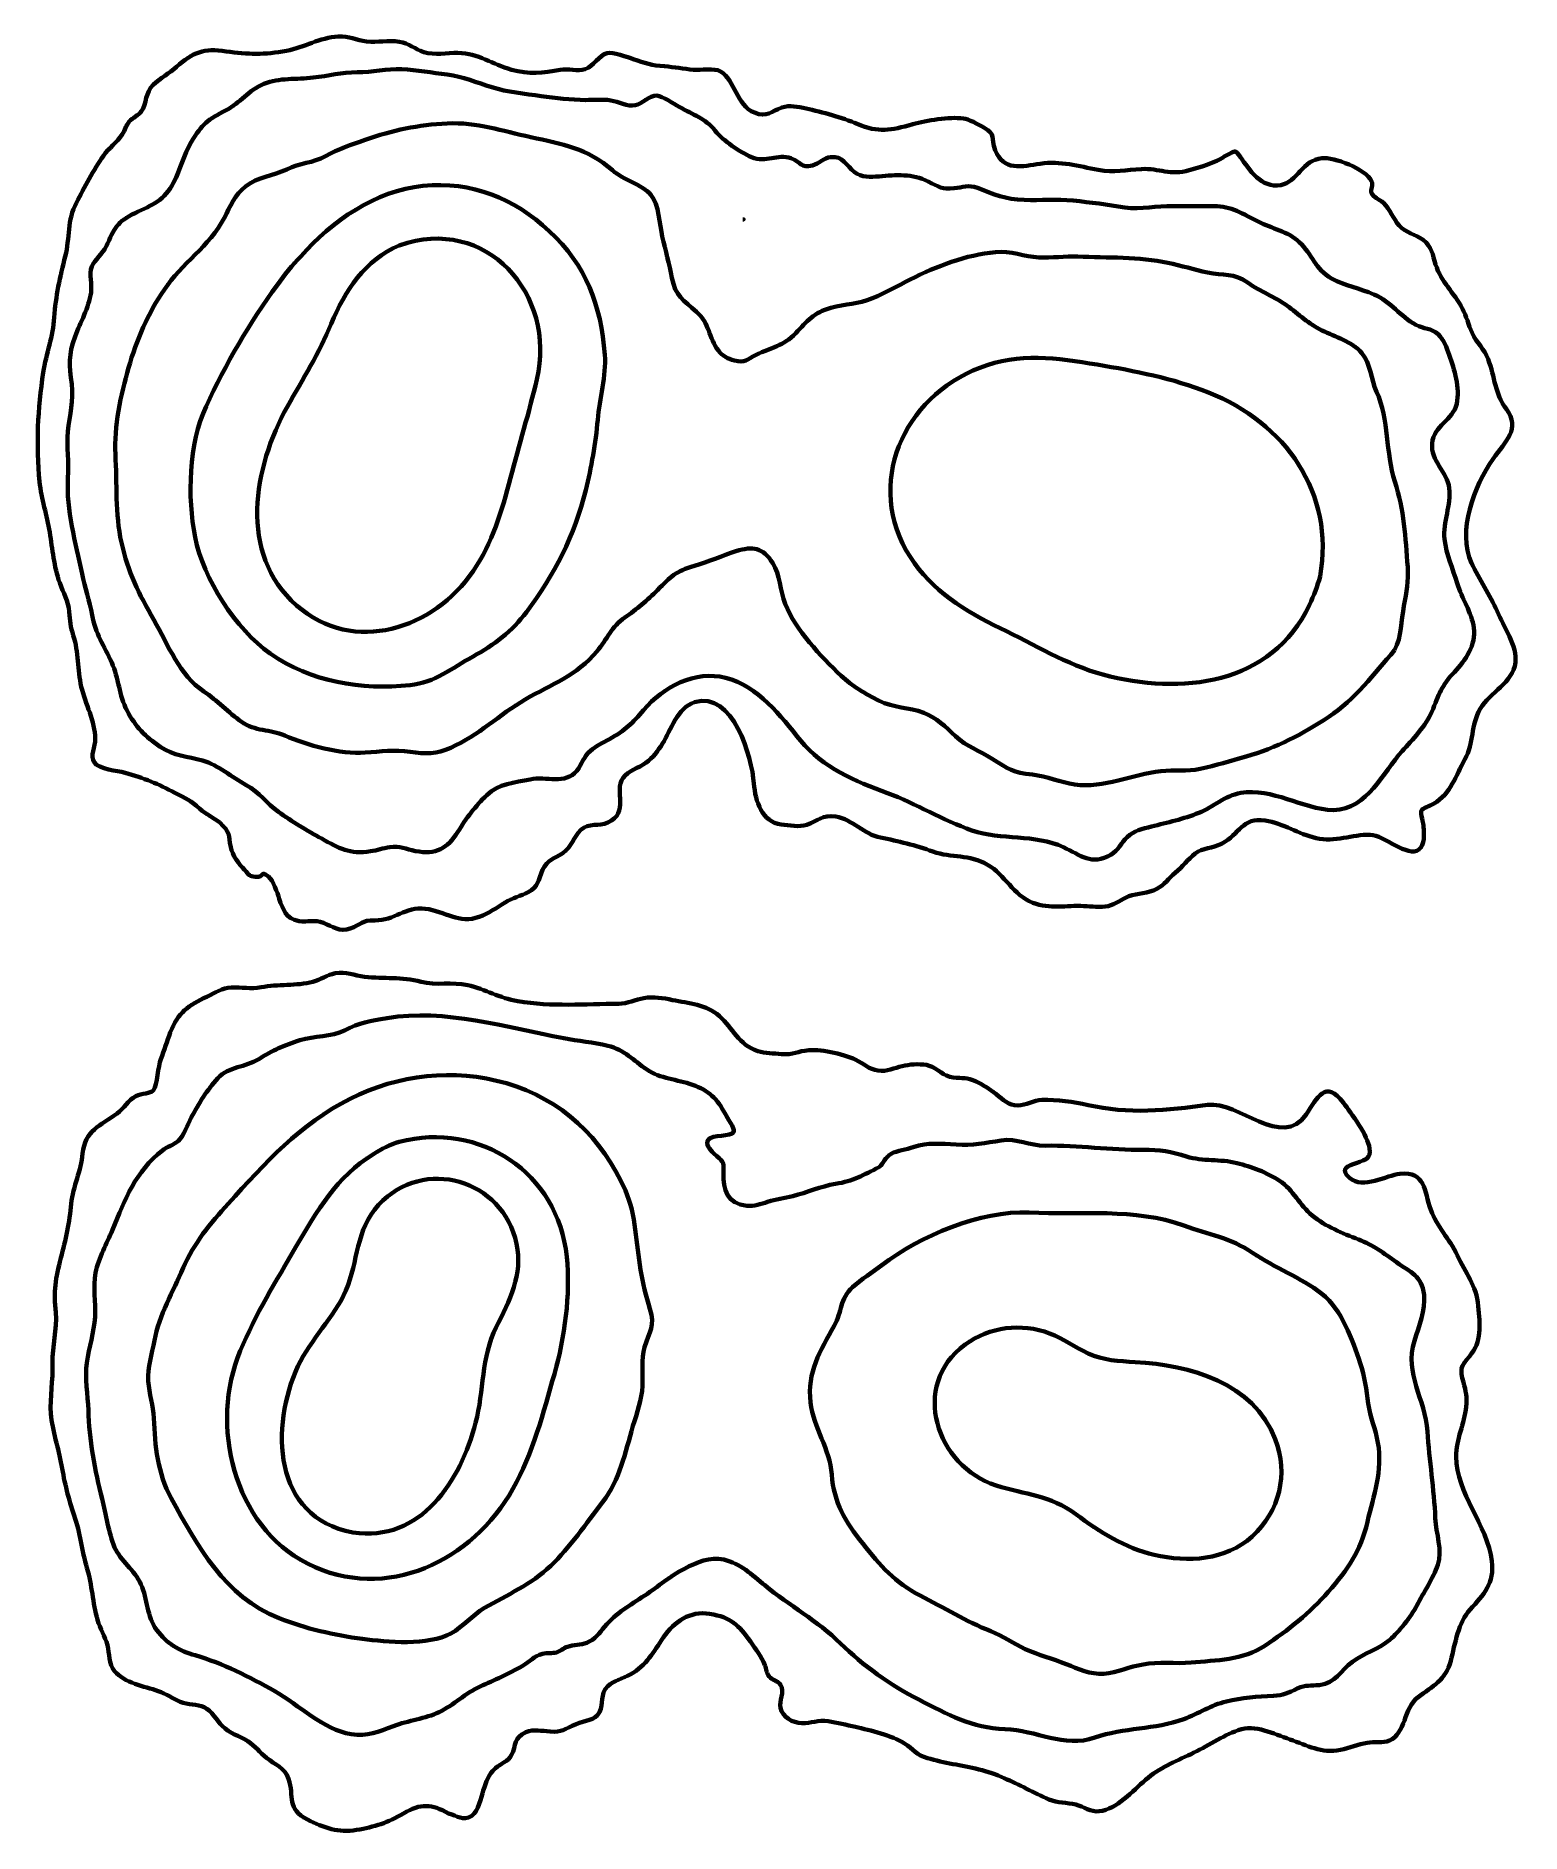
# Model space of a CAD drawing. Header units: inches. Extents: x -19.5 to 40.7, y -33.2 to 39.7.
import ezdxf

# ---------------------------------------------------------------- set-up
doc = ezdxf.new("R2010")
doc.units = ezdxf.units.IN
doc.header["$MEASUREMENT"] = 0
doc.layers.add('Layer 1', color=7, linetype='Continuous')

msp = doc.modelspace()

# ---------------------------------------------------------------- linework, layer by layer
at = {"layer": 'Layer 1', "color": 7, "lineweight": 70, "true_color": 0xffffff}
for points, knots in [([(-12.05, 7.775), (-12.326, 7.966), (-12.618, 8.11), (-12.863, 8.337), (-13.238, 8.684), (-13.438, 8.742), (-13.879, 8.977), (-14.553, 9.335), (-15.142, 9.587), (-15.9, 9.795), (-16.221, 9.883), (-16.952, 9.928), (-17.15, 10.219), (-17.324, 10.475), (-17.107, 10.855), (-17.109, 11.162), (-17.113, 11.883), (-17.512, 12.587), (-17.674, 13.279), (-17.837, 13.98), (-17.772, 14.673), (-17.999, 15.361), (-18.111, 15.704), (-18.133, 15.956), (-18.164, 16.315), (-18.204, 16.772), (-18.397, 17.067), (-18.55, 17.491), (-18.79, 18.158), (-18.841, 18.845), (-18.954, 19.538), (-19.067, 20.232), (-19.295, 20.886), (-19.365, 21.587), (-19.514, 23.071), (-19.44, 24.548), (-19.214, 26.017), (-19.095, 26.788), (-18.819, 27.481), (-18.771, 28.251), (-18.72, 29.081), (-18.529, 29.918), (-18.325, 30.72), (-18.135, 31.471), (-18.252, 32.187), (-17.875, 32.896), (-17.54, 33.526), (-17.18, 34.22), (-16.778, 34.797), (-16.558, 35.113), (-16.223, 35.341), (-16.013, 35.666), (-15.905, 35.833), (-15.862, 36.024), (-15.732, 36.185), (-15.609, 36.336), (-15.33, 36.452), (-15.241, 36.587), (-15.015, 36.932), (-15.088, 37.355), (-14.755, 37.677), (-14.48, 37.944), (-14.101, 38.15), (-13.817, 38.401), (-13.145, 38.998), (-12.703, 39.164), (-11.805, 39.031), (-10.917, 38.9), (-10.24, 38.889), (-9.347, 39.057), (-8.622, 39.193), (-8.008, 39.589), (-7.256, 39.631), (-6.82, 39.656), (-6.52, 39.488), (-6.103, 39.433), (-5.662, 39.375), (-5.222, 39.501), (-4.779, 39.422), (-4.389, 39.352), (-4.144, 39.121), (-3.782, 39.003), (-3.344, 38.862), (-2.85, 38.977), (-2.401, 38.97), (-1.568, 38.957), (-1.003, 38.505), (-0.23, 38.287), (0.482, 38.087), (1.06, 38.159), (1.748, 38.285), (2.07, 38.344), (2.459, 38.209), (2.752, 38.303), (3.093, 38.413), (3.319, 38.882), (3.654, 38.964), (3.855, 39.014), (4.501, 38.789), (4.711, 38.714), (5.169, 38.551), (5.472, 38.458), (5.973, 38.424), (6.371, 38.397), (6.753, 38.327), (7.147, 38.285), (7.446, 38.254), (8.001, 38.369), (8.244, 38.22), (8.857, 37.844), (8.865, 36.859), (9.625, 36.547), (10.14, 36.335), (10.293, 36.604), (10.733, 36.755), (11.06, 36.867), (11.389, 36.779), (11.714, 36.711), (12.377, 36.571), (13.169, 36.353), (13.795, 36.088), (14.667, 35.72), (15.139, 35.83), (16.039, 36.075), (16.628, 36.235), (17.501, 36.383), (18.1, 36.312), (18.302, 36.287), (18.694, 36.08), (18.928, 35.944), (19.426, 35.655), (19.199, 35.54), (19.389, 35.026), (19.708, 34.162), (20.479, 34.372), (21.213, 34.479), (22.03, 34.598), (22.761, 34.374), (23.566, 34.225), (24.212, 34.106), (24.689, 34.232), (25.318, 34.262), (26.035, 34.297), (26.488, 33.988), (27.255, 34.212), (27.629, 34.321), (28.025, 34.435), (28.378, 34.596), (28.52, 34.661), (28.635, 34.748), (28.772, 34.818), (29.138, 35.006), (29.093, 35.073), (29.33, 34.748), (29.704, 34.236), (30.158, 33.464), (30.964, 33.614), (31.649, 33.742), (31.842, 34.628), (32.632, 34.704), (33.126, 34.752), (34.406, 34.27), (34.647, 33.772), (34.725, 33.612), (34.591, 33.435), (34.65, 33.289), (34.725, 33.107), (34.96, 33.038), (35.126, 32.886), (35.405, 32.629), (35.518, 32.255), (35.766, 31.974), (36.054, 31.65), (36.405, 31.64), (36.735, 31.391), (37.094, 31.12), (37.125, 30.786), (37.246, 30.393), (37.462, 29.695), (37.993, 29.252), (38.328, 28.612), (38.499, 28.285), (38.577, 27.95), (38.723, 27.621), (38.898, 27.228), (39.225, 26.955), (39.375, 26.559), (39.648, 25.835), (39.65, 25.133), (40.114, 24.525), (40.711, 23.742), (40.068, 23.221), (39.576, 22.518), (38.804, 21.416), (38.113, 19.589), (38.706, 18.287), (39.01, 17.617), (39.452, 17.016), (39.741, 16.339), (39.997, 15.742), (40.564, 14.91), (40.483, 14.259), (40.381, 13.44), (39.453, 13.062), (39.049, 12.378), (38.67, 11.733), (38.801, 10.993), (38.431, 10.338), (38.036, 9.641), (37.894, 8.971), (37.16, 8.532), (37.017, 8.446), (36.716, 8.376), (36.659, 8.236), (36.629, 8.161), (36.755, 7.729), (36.759, 7.599), (36.769, 7.297), (36.82, 6.873), (36.568, 6.681), (36.114, 6.334), (35.152, 7.265), (34.597, 7.28), (33.858, 7.299), (33.158, 6.964), (32.398, 7.144), (31.688, 7.312), (31.063, 7.741), (30.333, 7.854), (29.381, 8.001), (29.323, 7.308), (28.556, 6.912), (28.203, 6.729), (27.806, 6.757), (27.497, 6.521), (27.197, 6.292), (26.981, 5.981), (26.686, 5.739), (26.406, 5.508), (26.258, 5.259), (25.942, 5.089), (25.577, 4.892), (25.17, 4.924), (24.801, 4.787), (24.505, 4.678), (24.29, 4.46), (23.961, 4.39), (23.636, 4.322), (23.307, 4.376), (22.98, 4.392), (22.278, 4.426), (21.601, 4.254), (20.912, 4.524), (20.126, 4.832), (19.769, 5.66), (19.08, 6.065), (18.333, 6.505), (17.625, 6.325), (16.86, 6.6), (16.152, 6.854), (15.457, 7.024), (14.735, 7.165), (14.047, 7.298), (13.609, 7.905), (12.922, 8.018), (12.362, 8.11), (12.213, 7.839), (11.742, 7.682), (11.446, 7.583), (11.018, 7.66), (10.704, 7.7), (9.934, 7.799), (9.656, 8.636), (9.601, 9.356), (9.519, 10.436), (8.756, 13.129), (7.192, 12.648), (6.51, 12.438), (6.224, 11.514), (5.894, 10.973), (5.713, 10.677), (5.503, 10.408), (5.223, 10.197), (4.938, 9.982), (4.501, 9.881), (4.294, 9.583), (3.907, 9.028), (4.576, 8.19), (3.681, 7.777), (3.301, 7.602), (2.922, 7.786), (2.584, 7.475), (2.262, 7.179), (2.24, 6.799), (1.851, 6.536), (1.484, 6.288), (1.241, 6.288), (1.035, 5.854), (0.837, 5.438), (0.869, 5.166), (0.451, 4.951), (0.141, 4.792), (-0.184, 4.732), (-0.489, 4.535), (-0.828, 4.315), (-1.153, 4.102), (-1.538, 3.956), (-2.337, 3.654), (-2.93, 4.18), (-3.723, 4.283), (-4.538, 4.389), (-4.976, 3.792), (-5.764, 3.81), (-6.322, 3.823), (-6.298, 3.65), (-6.775, 3.475), (-7.194, 3.321), (-7.482, 3.562), (-7.85, 3.706), (-8.233, 3.857), (-8.475, 3.728), (-8.845, 3.784), (-9.387, 3.867), (-9.489, 4.258), (-9.648, 4.686), (-9.738, 4.93), (-9.871, 5.43), (-10.088, 5.587), (-10.473, 5.865), (-10.194, 5.534), (-10.622, 5.573), (-10.861, 5.595), (-10.873, 5.659), (-11.054, 5.857), (-11.271, 6.092), (-11.556, 6.452), (-11.616, 6.777), (-11.711, 7.288), (-11.63, 7.361), (-12.05, 7.775)], [0, 0, 0, 0, 1, 1, 1, 2, 2, 2, 3, 3, 3, 4, 4, 4, 5, 5, 5, 6, 6, 6, 7, 7, 7, 8, 8, 8, 9, 9, 9, 10, 10, 10, 11, 11, 11, 12, 12, 12, 13, 13, 13, 14, 14, 14, 15, 15, 15, 16, 16, 16, 17, 17, 17, 18, 18, 18, 19, 19, 19, 20, 20, 20, 21, 21, 21, 22, 22, 22, 23, 23, 23, 24, 24, 24, 25, 25, 25, 26, 26, 26, 27, 27, 27, 28, 28, 28, 29, 29, 29, 30, 30, 30, 31, 31, 31, 32, 32, 32, 33, 33, 33, 34, 34, 34, 35, 35, 35, 36, 36, 36, 37, 37, 37, 38, 38, 38, 39, 39, 39, 40, 40, 40, 41, 41, 41, 42, 42, 42, 43, 43, 43, 44, 44, 44, 45, 45, 45, 46, 46, 46, 47, 47, 47, 48, 48, 48, 49, 49, 49, 50, 50, 50, 51, 51, 51, 52, 52, 52, 53, 53, 53, 54, 54, 54, 55, 55, 55, 56, 56, 56, 57, 57, 57, 58, 58, 58, 59, 59, 59, 60, 60, 60, 61, 61, 61, 62, 62, 62, 63, 63, 63, 64, 64, 64, 65, 65, 65, 66, 66, 66, 67, 67, 67, 68, 68, 68, 69, 69, 69, 70, 70, 70, 71, 71, 71, 72, 72, 72, 73, 73, 73, 74, 74, 74, 75, 75, 75, 76, 76, 76, 77, 77, 77, 78, 78, 78, 79, 79, 79, 80, 80, 80, 81, 81, 81, 82, 82, 82, 83, 83, 83, 84, 84, 84, 85, 85, 85, 86, 86, 86, 87, 87, 87, 88, 88, 88, 89, 89, 89, 90, 90, 90, 91, 91, 91, 92, 92, 92, 93, 93, 93, 94, 94, 94, 95, 95, 95, 96, 96, 96, 97, 97, 97, 98, 98, 98, 99, 99, 99, 100, 100, 100, 101, 101, 101, 102, 102, 102, 103, 103, 103, 104, 104, 104, 105, 105, 105, 106, 106, 106, 107, 107, 107, 108, 108, 108, 109, 109, 109, 110, 110, 110, 111, 111, 111, 112, 112, 112, 113, 113, 113, 113]), ([(33.103, 8.273), (34.501, 8.337), (35.096, 9.786), (35.893, 10.672), (36.296, 11.119), (36.86, 11.701), (37.091, 12.264), (37.374, 12.952), (37.482, 13.33), (38.004, 13.875), (38.454, 14.346), (38.893, 14.981), (38.798, 15.664), (38.712, 16.282), (38.302, 16.87), (38.119, 17.473), (37.94, 18.06), (37.679, 18.643), (37.608, 19.259), (37.527, 19.959), (37.89, 20.653), (37.799, 21.325), (37.709, 21.993), (37.04, 22.441), (37.104, 23.144), (37.171, 23.885), (37.954, 24.076), (38.102, 24.751), (38.243, 25.399), (38.011, 26.128), (37.795, 26.729), (37.693, 27.015), (37.578, 27.354), (37.345, 27.565), (37.06, 27.823), (36.774, 27.768), (36.445, 27.943), (35.806, 28.284), (35.451, 28.881), (34.742, 29.183), (34.177, 29.424), (33.574, 29.531), (33.027, 29.826), (32.372, 30.178), (32.227, 30.823), (31.718, 31.303), (31.259, 31.737), (30.606, 31.844), (30.052, 32.131), (29.465, 32.434), (28.941, 32.765), (28.255, 32.762), (27.698, 32.759), (27.159, 32.743), (26.598, 32.763), (25.939, 32.787), (25.309, 32.603), (24.641, 32.706), (23.935, 32.815), (23.261, 32.914), (22.546, 32.981), (21.877, 33.044), (21.229, 32.986), (20.562, 33.009), (19.802, 33.035), (19.336, 33.235), (18.665, 33.496), (18.317, 33.632), (18.057, 33.519), (17.716, 33.48), (17.242, 33.426), (17.076, 33.548), (16.67, 33.753), (16.025, 34.079), (15.368, 34.032), (14.674, 33.964), (14.328, 33.93), (13.974, 33.92), (13.677, 34.14), (13.344, 34.387), (13.229, 34.805), (12.715, 34.747), (12.447, 34.716), (12.244, 34.475), (11.981, 34.411), (11.462, 34.285), (11.562, 34.523), (11.105, 34.697), (10.562, 34.903), (10.097, 34.489), (9.505, 34.745), (9.023, 34.952), (8.357, 35.414), (8.036, 35.809), (7.613, 36.329), (7.165, 36.443), (6.57, 36.785), (6.361, 36.905), (5.879, 37.223), (5.664, 37.236), (5.361, 37.255), (5.069, 36.903), (4.787, 36.845), (4.463, 36.778), (4.123, 36.987), (3.795, 37.043), (3.457, 37.099), (3.118, 37.056), (2.775, 37.059), (2.179, 37.064), (1.562, 37.128), (0.972, 37.217), (0.319, 37.316), (-0.399, 37.381), (-1.025, 37.573), (-1.633, 37.76), (-2.194, 38.014), (-2.838, 38.091), (-3.443, 38.163), (-4.073, 38.28), (-4.677, 38.304), (-5.284, 38.328), (-5.884, 38.181), (-6.482, 38.181), (-7.118, 38.18), (-7.64, 38.039), (-8.271, 37.965), (-8.936, 37.886), (-9.647, 37.971), (-10.274, 37.711), (-10.879, 37.46), (-11.243, 36.937), (-11.795, 36.651), (-12.555, 36.259), (-12.768, 36.099), (-13.216, 35.351), (-13.534, 34.82), (-13.653, 34.259), (-13.93, 33.713), (-14.292, 32.999), (-14.802, 32.803), (-15.49, 32.479), (-16.227, 32.133), (-16.342, 31.845), (-16.661, 31.129), (-16.796, 30.828), (-17.138, 30.594), (-17.25, 30.308), (-17.373, 29.99), (-17.226, 29.593), (-17.279, 29.253), (-17.372, 28.649), (-17.712, 28.04), (-17.927, 27.47), (-18.207, 26.73), (-18.156, 26.304), (-18.062, 25.547), (-17.979, 24.885), (-18.155, 24.283), (-18.214, 23.629), (-18.271, 22.998), (-18.173, 22.373), (-18.214, 21.741), (-18.298, 20.438), (-17.897, 19.133), (-17.639, 17.861), (-17.524, 17.297), (-17.34, 16.754), (-17.236, 16.185), (-17.101, 15.443), (-16.749, 14.929), (-16.442, 14.259), (-16.15, 13.621), (-16.148, 12.931), (-15.819, 12.31), (-15.475, 11.658), (-15.085, 11.262), (-14.47, 10.849), (-13.915, 10.476), (-13.38, 10.458), (-12.76, 10.284), (-12.112, 10.103), (-11.566, 9.61), (-10.985, 9.296), (-10.45, 9.007), (-10.158, 8.55), (-9.68, 8.209), (-9.144, 7.825), (-8.508, 7.438), (-7.926, 7.122), (-7.216, 6.738), (-6.796, 6.479), (-5.944, 6.61), (-5.682, 6.651), (-5.427, 6.742), (-5.165, 6.777), (-4.731, 6.835), (-4.533, 6.695), (-4.122, 6.619), (-3.294, 6.465), (-2.828, 6.72), (-2.406, 7.397), (-2.063, 7.947), (-1.698, 8.433), (-1.23, 8.889), (-0.755, 9.35), (-0.103, 9.387), (0.531, 9.526), (1.17, 9.666), (1.955, 9.296), (2.421, 9.875), (2.645, 10.152), (2.673, 10.422), (2.97, 10.681), (3.207, 10.887), (3.469, 11.008), (3.744, 11.158), (4.381, 11.507), (4.682, 11.799), (5.127, 12.334), (5.913, 13.28), (7.237, 13.955), (8.455, 13.642), (9.775, 13.303), (10.682, 12.099), (11.503, 11.088), (12.38, 10.007), (13.726, 9.445), (15.012, 8.972), (16.18, 8.542), (17.26, 7.861), (18.437, 7.459), (19.642, 7.049), (20.977, 7.32), (22.157, 6.773), (22.841, 6.456), (23.306, 6.014), (24.074, 6.469), (24.387, 6.655), (24.49, 6.953), (24.737, 7.189), (25.005, 7.445), (25.367, 7.524), (25.721, 7.613), (26.364, 7.775), (27.026, 7.919), (27.643, 8.168), (28.246, 8.412), (28.683, 8.859), (29.343, 8.975), (30.612, 9.199), (31.833, 8.321), (33.103, 8.273)], [0, 0, 0, 0, 1, 1, 1, 2, 2, 2, 3, 3, 3, 4, 4, 4, 5, 5, 5, 6, 6, 6, 7, 7, 7, 8, 8, 8, 9, 9, 9, 10, 10, 10, 11, 11, 11, 12, 12, 12, 13, 13, 13, 14, 14, 14, 15, 15, 15, 16, 16, 16, 17, 17, 17, 18, 18, 18, 19, 19, 19, 20, 20, 20, 21, 21, 21, 22, 22, 22, 23, 23, 23, 24, 24, 24, 25, 25, 25, 26, 26, 26, 27, 27, 27, 28, 28, 28, 29, 29, 29, 30, 30, 30, 31, 31, 31, 32, 32, 32, 33, 33, 33, 34, 34, 34, 35, 35, 35, 36, 36, 36, 37, 37, 37, 38, 38, 38, 39, 39, 39, 40, 40, 40, 41, 41, 41, 42, 42, 42, 43, 43, 43, 44, 44, 44, 45, 45, 45, 46, 46, 46, 47, 47, 47, 48, 48, 48, 49, 49, 49, 50, 50, 50, 51, 51, 51, 52, 52, 52, 53, 53, 53, 54, 54, 54, 55, 55, 55, 56, 56, 56, 57, 57, 57, 58, 58, 58, 59, 59, 59, 60, 60, 60, 61, 61, 61, 62, 62, 62, 63, 63, 63, 64, 64, 64, 65, 65, 65, 66, 66, 66, 67, 67, 67, 68, 68, 68, 69, 69, 69, 70, 70, 70, 71, 71, 71, 72, 72, 72, 73, 73, 73, 74, 74, 74, 75, 75, 75, 76, 76, 76, 77, 77, 77, 78, 78, 78, 79, 79, 79, 80, 80, 80, 81, 81, 81, 82, 82, 82, 83, 83, 83, 84, 84, 84, 84]), ([(35.582, 14.758), (34.742, 13.808), (33.988, 12.766), (32.911, 12.06), (31.844, 11.36), (30.787, 10.797), (29.557, 10.454), (28.941, 10.282), (28.326, 10.084), (27.7, 9.952), (27.159, 9.838), (26.647, 9.918), (26.105, 9.857), (24.963, 9.727), (23.774, 9.147), (22.611, 9.316), (22.027, 9.4), (21.492, 9.657), (20.895, 9.716), (20.122, 9.793), (19.902, 9.946), (19.259, 10.364), (18.738, 10.704), (18.243, 10.84), (17.773, 11.28), (17.386, 11.642), (16.991, 12.038), (16.488, 12.226), (15.893, 12.448), (15.26, 12.422), (14.674, 12.712), (14.138, 12.977), (13.58, 13.312), (13.143, 13.725), (12.303, 14.518), (11.307, 15.564), (10.873, 16.635), (10.654, 17.174), (10.664, 17.82), (10.37, 18.284), (9.958, 18.933), (9.565, 18.983), (8.872, 18.772), (8.301, 18.599), (7.767, 18.337), (7.192, 18.178), (6.422, 17.965), (6.23, 17.734), (5.696, 17.199), (5.285, 16.788), (4.843, 16.414), (4.367, 16.087), (3.831, 15.719), (3.649, 15.203), (3.242, 14.718), (2.411, 13.726), (1.409, 13.389), (0.33, 12.763), (-0.713, 12.158), (-1.575, 11.303), (-2.686, 10.809), (-3.272, 10.548), (-3.72, 10.544), (-4.339, 10.642), (-4.972, 10.742), (-5.536, 10.653), (-6.163, 10.609), (-7.189, 10.535), (-8.496, 10.909), (-9.421, 11.301), (-10.01, 11.551), (-10.637, 11.474), (-11.174, 11.855), (-11.709, 12.235), (-12.164, 12.724), (-12.709, 13.087), (-13.693, 13.743), (-14.142, 14.969), (-14.73, 15.987), (-15.343, 17.047), (-15.781, 17.921), (-16.048, 19.13), (-16.304, 20.286), (-16.225, 21.523), (-16.292, 22.699), (-16.354, 23.794), (-16.063, 25.15), (-15.762, 26.198), (-15.434, 27.34), (-14.971, 28.394), (-14.305, 29.385), (-13.613, 30.413), (-12.466, 31.147), (-11.883, 32.267), (-11.623, 32.766), (-11.466, 33.201), (-11.006, 33.562), (-10.519, 33.945), (-9.9, 33.978), (-9.339, 34.249), (-8.816, 34.503), (-8.282, 34.504), (-7.772, 34.789), (-7.245, 35.084), (-6.732, 35.238), (-6.164, 35.441), (-5.063, 35.833), (-4.006, 36.053), (-2.834, 36.11), (-1.615, 36.17), (-0.618, 35.806), (0.552, 35.553), (1.83, 35.276), (2.854, 35.101), (3.862, 34.212), (4.305, 33.82), (5.055, 33.645), (5.421, 33.214), (5.753, 32.823), (5.778, 32.015), (5.887, 31.526), (6.012, 30.964), (6.174, 30.415), (6.277, 29.855), (6.408, 29.134), (6.748, 28.928), (7.279, 28.47), (7.794, 28.024), (7.771, 27.421), (8.159, 26.904), (8.32, 26.69), (8.538, 26.57), (8.809, 26.501), (9.244, 26.391), (9.318, 26.548), (9.686, 26.731), (10.326, 27.048), (10.777, 27.074), (11.298, 27.612), (11.759, 28.088), (12.026, 28.453), (12.718, 28.639), (13.333, 28.804), (13.807, 28.766), (14.415, 29.026), (14.935, 29.249), (15.434, 29.525), (15.94, 29.782), (17.016, 30.329), (18.19, 30.783), (19.402, 30.893), (20.013, 30.948), (20.558, 30.714), (21.159, 30.68), (21.681, 30.651), (22.211, 30.736), (22.733, 30.714), (23.936, 30.661), (25.226, 30.709), (26.39, 30.464), (26.928, 30.351), (27.454, 30.177), (27.99, 30.069), (28.636, 29.938), (29.074, 30.064), (29.639, 29.65), (30.142, 29.28), (30.715, 29.093), (31.212, 28.725), (31.698, 28.364), (32.086, 27.995), (32.637, 27.721), (33.175, 27.455), (33.846, 27.284), (34.249, 26.802), (34.617, 26.361), (34.615, 25.75), (34.85, 25.233), (35.353, 24.125), (35.217, 22.753), (35.593, 21.597), (35.963, 20.46), (36.023, 19.32), (36.114, 18.13), (36.158, 17.558), (36.061, 17.114), (35.959, 16.557), (35.848, 15.947), (35.874, 15.319), (35.582, 14.758)], [0, 0, 0, 0, 1, 1, 1, 2, 2, 2, 3, 3, 3, 4, 4, 4, 5, 5, 5, 6, 6, 6, 7, 7, 7, 8, 8, 8, 9, 9, 9, 10, 10, 10, 11, 11, 11, 12, 12, 12, 13, 13, 13, 14, 14, 14, 15, 15, 15, 16, 16, 16, 17, 17, 17, 18, 18, 18, 19, 19, 19, 20, 20, 20, 21, 21, 21, 22, 22, 22, 23, 23, 23, 24, 24, 24, 25, 25, 25, 26, 26, 26, 27, 27, 27, 28, 28, 28, 29, 29, 29, 30, 30, 30, 31, 31, 31, 32, 32, 32, 33, 33, 33, 34, 34, 34, 35, 35, 35, 36, 36, 36, 37, 37, 37, 38, 38, 38, 39, 39, 39, 40, 40, 40, 41, 41, 41, 42, 42, 42, 43, 43, 43, 44, 44, 44, 45, 45, 45, 46, 46, 46, 47, 47, 47, 48, 48, 48, 49, 49, 49, 50, 50, 50, 51, 51, 51, 52, 52, 52, 53, 53, 53, 54, 54, 54, 55, 55, 55, 56, 56, 56, 57, 57, 57, 58, 58, 58, 59, 59, 59, 60, 60, 60, 61, 61, 61, 62, 62, 62, 63, 63, 63, 63]), ([(-8.772, 30.72), (-7.536, 32.144), (-5.728, 33.387), (-3.819, 33.58), (-1.84, 33.781), (-0.107, 33.062), (1.302, 31.749), (2.802, 30.351), (3.396, 28.757), (3.555, 26.729), (3.621, 25.898), (3.342, 24.939), (3.268, 24.102), (3.184, 23.158), (3.011, 22.162), (2.785, 21.243), (2.345, 19.454), (1.487, 17.775), (0.383, 16.307), (-0.203, 15.529), (-0.935, 14.968), (-1.786, 14.505), (-2.647, 14.037), (-3.338, 13.447), (-4.341, 13.344), (-6.321, 13.14), (-8.352, 13.462), (-10.011, 14.624), (-11.417, 15.608), (-12.727, 17.658), (-13.06, 19.338), (-13.381, 20.961), (-13.312, 23.139), (-12.615, 24.638), (-11.817, 26.356), (-10.843, 28.044), (-9.724, 29.568), (-9.43, 29.97), (-9.125, 30.366), (-8.772, 30.72)], [0, 0, 0, 0, 1, 1, 1, 2, 2, 2, 3, 3, 3, 4, 4, 4, 5, 5, 5, 6, 6, 6, 7, 7, 7, 8, 8, 8, 9, 9, 9, 10, 10, 10, 11, 11, 11, 12, 12, 12, 13, 13, 13, 13]), ([(-4.779, 31.164), (-6.161, 30.597), (-6.986, 29.315), (-7.538, 27.992), (-8.039, 26.789), (-8.681, 25.766), (-9.314, 24.636), (-10.69, 22.183), (-11.33, 18.679), (-8.945, 16.578), (-6.617, 14.528), (-3.375, 15.638), (-1.786, 17.958), (-0.998, 19.11), (-0.621, 20.402), (-0.27, 21.741), (0.077, 23.07), (0.484, 24.397), (0.798, 25.732), (1.611, 29.177), (-1.257, 32.423), (-4.779, 31.164)], [0, 0, 0, 0, 1, 1, 1, 2, 2, 2, 3, 3, 3, 4, 4, 4, 5, 5, 5, 6, 6, 6, 7, 7, 7, 7]), ([(32.559, 17.751), (33.173, 21.13), (31.136, 23.982), (28.029, 25.209), (26.588, 25.779), (25.051, 26.077), (23.521, 26.335), (21.884, 26.611), (20.356, 26.82), (18.766, 26.211), (15.666, 25.024), (14.051, 21.486), (15.948, 18.525), (16.794, 17.204), (18.2, 16.315), (19.593, 15.652), (20.968, 14.997), (22.27, 14.174), (23.747, 13.776), (26.901, 12.926), (30.597, 13.33), (32.133, 16.605), (32.307, 16.977), (32.449, 17.355), (32.559, 17.751)], [0, 0, 0, 0, 1, 1, 1, 2, 2, 2, 3, 3, 3, 4, 4, 4, 5, 5, 5, 6, 6, 6, 7, 7, 7, 8, 8, 8, 8]), ([(-2.784, -32.39), (-2.42, -32.471), (-2.216, -32.721), (-1.844, -32.476), (-1.554, -32.285), (-1.468, -31.737), (-1.372, -31.453), (-1.251, -31.095), (-1.175, -30.826), (-0.879, -30.553), (-0.658, -30.35), (-0.361, -30.295), (-0.224, -30.013), (-0.031, -29.617), (-0.148, -29.313), (0.359, -29.095), (0.68, -28.958), (1, -29.046), (1.333, -29.068), (1.811, -29.1), (1.933, -28.974), (2.388, -28.767), (2.746, -28.605), (3.158, -28.638), (3.343, -28.282), (3.524, -27.935), (3.334, -27.556), (3.678, -27.227), (3.918, -26.998), (4.299, -26.918), (4.585, -26.754), (5.261, -26.369), (5.517, -25.857), (5.936, -25.247), (6.379, -24.6), (7.005, -24.169), (7.807, -24.296), (8.674, -24.435), (8.976, -24.748), (9.463, -25.421), (9.692, -25.737), (9.891, -26.019), (10.045, -26.378), (10.104, -26.518), (10.122, -26.716), (10.218, -26.833), (10.351, -26.995), (10.578, -27.006), (10.678, -27.17), (10.864, -27.474), (10.609, -27.813), (10.678, -28.108), (10.77, -28.5), (11.176, -28.708), (11.541, -28.723), (11.922, -28.739), (12.213, -28.59), (12.612, -28.65), (12.978, -28.705), (13.356, -28.797), (13.718, -28.879), (14.326, -29.018), (15.186, -29.223), (15.708, -29.544), (16.069, -29.766), (16.196, -30.029), (16.641, -30.146), (16.969, -30.231), (17.325, -30.327), (17.667, -30.384), (18.363, -30.5), (19.089, -30.649), (19.75, -30.951), (20.353, -31.227), (20.953, -31.534), (21.562, -31.816), (21.903, -31.974), (22.298, -31.933), (22.655, -32.029), (22.96, -32.11), (23.269, -32.333), (23.603, -32.298), (24.314, -32.224), (24.973, -31.464), (25.48, -31.026), (26.052, -30.53), (26.646, -30.299), (27.328, -29.977), (27.954, -29.681), (28.598, -29.242), (29.238, -29.013), (29.946, -28.76), (30.662, -29.164), (31.332, -29.384), (32.058, -29.622), (32.607, -29.969), (33.386, -29.811), (33.751, -29.736), (34.108, -29.587), (34.474, -29.522), (34.76, -29.472), (35.107, -29.54), (35.374, -29.429), (36.019, -29.163), (35.954, -28.107), (36.536, -27.668), (37.114, -27.232), (37.664, -26.986), (37.86, -26.198), (38.035, -25.496), (38.164, -24.652), (38.644, -24.121), (39.199, -23.507), (39.634, -23.051), (39.526, -22.165), (39.345, -20.67), (38.077, -19.41), (38.077, -17.92), (38.077, -17.229), (38.412, -16.584), (38.487, -15.903), (38.527, -15.531), (38.471, -15.264), (38.374, -14.904), (38.231, -14.373), (38.238, -14.295), (38.617, -13.859), (39.126, -13.275), (39.049, -12.586), (38.977, -11.82), (38.896, -10.967), (38.461, -10.495), (38.119, -9.758), (37.809, -9.093), (37.297, -8.604), (37.053, -7.926), (36.769, -7.138), (36.844, -6.358), (35.797, -6.463), (35.263, -6.516), (34.296, -7.094), (33.765, -6.635), (33.313, -6.245), (33.722, -6.128), (34.018, -6.026), (34.454, -5.876), (34.614, -5.849), (34.565, -5.429), (34.505, -4.918), (33.823, -4.004), (33.507, -3.583), (32.773, -2.605), (32.451, -3.392), (31.999, -4.056), (31.01, -5.51), (29.233, -3.494), (27.998, -3.668), (26.385, -3.894), (24.763, -4.054), (23.154, -3.674), (22.573, -3.536), (21.888, -3.457), (21.285, -3.469), (20.951, -3.476), (20.636, -3.688), (20.304, -3.692), (19.921, -3.697), (19.713, -3.448), (19.418, -3.223), (19.159, -3.027), (18.902, -2.866), (18.611, -2.721), (18.232, -2.533), (18.075, -2.603), (17.687, -2.561), (17.273, -2.517), (17.07, -2.196), (16.704, -2.079), (16.43, -1.991), (16.015, -2.021), (15.732, -2.068), (15.422, -2.119), (15.095, -2.29), (14.776, -2.288), (14.363, -2.287), (14.172, -2.079), (13.834, -1.893), (13.332, -1.617), (12.396, -1.414), (11.824, -1.454), (11.383, -1.485), (11.19, -1.652), (10.725, -1.606), (10.406, -1.575), (10.067, -1.595), (9.758, -1.49), (8.985, -1.225), (8.754, -0.576), (8.2, -0.066), (7.68, 0.413), (6.958, 0.442), (6.3, 0.583), (5.915, 0.666), (5.536, 0.724), (5.143, 0.661), (4.802, 0.607), (4.479, 0.433), (4.117, 0.43), (2.75, 0.419), (1.417, 0.308), (0.024, 0.533), (-0.707, 0.652), (-1.293, 1.026), (-2.004, 1.184), (-2.635, 1.325), (-3.277, 1.161), (-3.898, 1.322), (-4.699, 1.529), (-5.378, 1.436), (-6.185, 1.527), (-6.603, 1.574), (-6.936, 1.74), (-7.375, 1.664), (-7.711, 1.607), (-7.965, 1.403), (-8.284, 1.319), (-8.939, 1.148), (-9.705, 1.229), (-10.381, 1.101), (-10.813, 1.019), (-11.162, 1.11), (-11.588, 1.09), (-11.976, 1.071), (-12.228, 0.879), (-12.577, 0.717), (-13.333, 0.364), (-13.75, 0.087), (-14.064, -0.736), (-14.199, -1.09), (-14.316, -1.454), (-14.451, -1.81), (-14.557, -2.09), (-14.592, -2.865), (-14.745, -3.068), (-14.87, -3.233), (-15.224, -3.188), (-15.461, -3.316), (-15.782, -3.491), (-15.934, -3.802), (-16.225, -4.016), (-16.88, -4.499), (-17.54, -4.712), (-17.619, -5.638), (-17.68, -6.34), (-18.011, -6.959), (-18.082, -7.674), (-18.154, -8.408), (-18.307, -9.156), (-18.501, -9.873), (-18.721, -10.688), (-18.797, -11.246), (-18.711, -12.087), (-18.641, -12.771), (-18.862, -13.45), (-18.838, -14.14), (-18.814, -14.821), (-18.959, -15.512), (-18.907, -16.187), (-18.854, -16.881), (-18.593, -17.584), (-18.475, -18.272), (-18.353, -18.978), (-18.195, -19.641), (-17.959, -20.314), (-17.718, -21), (-17.656, -21.731), (-17.443, -22.437), (-17.236, -23.126), (-17.213, -23.854), (-17.015, -24.541), (-16.915, -24.89), (-16.706, -25.216), (-16.614, -25.564), (-16.522, -25.913), (-16.574, -26.314), (-16.325, -26.615), (-15.921, -27.104), (-15.117, -27.224), (-14.554, -27.427), (-14.232, -27.544), (-13.968, -27.728), (-13.662, -27.862), (-13.348, -28.001), (-12.975, -27.943), (-12.685, -28.084), (-12.384, -28.23), (-12.185, -28.61), (-11.958, -28.84), (-11.642, -29.159), (-11.286, -29.229), (-10.916, -29.46), (-10.626, -29.641), (-10.439, -29.919), (-10.164, -30.134), (-9.824, -30.4), (-9.419, -30.529), (-9.269, -30.982), (-9.028, -31.704), (-9.364, -32.202), (-8.502, -32.633), (-7.835, -32.967), (-7.238, -33.18), (-6.519, -33.056), (-5.767, -32.927), (-5.259, -32.766), (-4.604, -32.381), (-3.911, -31.975), (-3.468, -31.992), (-2.784, -32.39)], [0, 0, 0, 0, 1, 1, 1, 2, 2, 2, 3, 3, 3, 4, 4, 4, 5, 5, 5, 6, 6, 6, 7, 7, 7, 8, 8, 8, 9, 9, 9, 10, 10, 10, 11, 11, 11, 12, 12, 12, 13, 13, 13, 14, 14, 14, 15, 15, 15, 16, 16, 16, 17, 17, 17, 18, 18, 18, 19, 19, 19, 20, 20, 20, 21, 21, 21, 22, 22, 22, 23, 23, 23, 24, 24, 24, 25, 25, 25, 26, 26, 26, 27, 27, 27, 28, 28, 28, 29, 29, 29, 30, 30, 30, 31, 31, 31, 32, 32, 32, 33, 33, 33, 34, 34, 34, 35, 35, 35, 36, 36, 36, 37, 37, 37, 38, 38, 38, 39, 39, 39, 40, 40, 40, 41, 41, 41, 42, 42, 42, 43, 43, 43, 44, 44, 44, 45, 45, 45, 46, 46, 46, 47, 47, 47, 48, 48, 48, 49, 49, 49, 50, 50, 50, 51, 51, 51, 52, 52, 52, 53, 53, 53, 54, 54, 54, 55, 55, 55, 56, 56, 56, 57, 57, 57, 58, 58, 58, 59, 59, 59, 60, 60, 60, 61, 61, 61, 62, 62, 62, 63, 63, 63, 64, 64, 64, 65, 65, 65, 66, 66, 66, 67, 67, 67, 68, 68, 68, 69, 69, 69, 70, 70, 70, 71, 71, 71, 72, 72, 72, 73, 73, 73, 74, 74, 74, 75, 75, 75, 76, 76, 76, 77, 77, 77, 78, 78, 78, 79, 79, 79, 80, 80, 80, 81, 81, 81, 82, 82, 82, 83, 83, 83, 84, 84, 84, 85, 85, 85, 86, 86, 86, 87, 87, 87, 88, 88, 88, 89, 89, 89, 90, 90, 90, 91, 91, 91, 92, 92, 92, 93, 93, 93, 94, 94, 94, 95, 95, 95, 96, 96, 96, 97, 97, 97, 98, 98, 98, 99, 99, 99, 100, 100, 100, 101, 101, 101, 102, 102, 102, 103, 103, 103, 104, 104, 104, 105, 105, 105, 106, 106, 106, 106]), ([(14.674, -6.194), (14.872, -6.02), (14.914, -5.79), (15.173, -5.647), (15.396, -5.524), (15.807, -5.469), (16.062, -5.384), (16.66, -5.185), (17.184, -5.236), (17.805, -5.276), (18.454, -5.319), (19, -5.213), (19.633, -5.11), (20.253, -5.008), (20.793, -5.331), (21.416, -5.321), (22.752, -5.299), (24.072, -5.502), (25.396, -5.491), (26.039, -5.486), (26.541, -5.561), (27.145, -5.757), (27.809, -5.974), (28.509, -5.853), (29.186, -6.026), (29.784, -6.179), (30.4, -6.404), (30.918, -6.746), (31.473, -7.112), (31.736, -7.734), (32.242, -8.154), (32.773, -8.594), (33.485, -8.877), (34.12, -9.121), (34.729, -9.355), (35.134, -9.672), (35.656, -10.043), (36.238, -10.456), (36.696, -10.59), (36.774, -11.363), (36.837, -11.994), (36.569, -12.631), (36.385, -13.229), (35.972, -14.573), (36.825, -15.583), (36.912, -16.901), (36.99, -18.083), (37.181, -19.24), (37.232, -20.422), (37.259, -21.038), (37.532, -21.724), (37.334, -22.311), (37.153, -22.847), (36.751, -23.438), (36.484, -23.956), (36.244, -24.423), (35.773, -25.006), (35.384, -25.349), (34.921, -25.758), (34.331, -25.885), (33.873, -26.234), (33.396, -26.598), (33.186, -27.111), (32.537, -27.181), (32.171, -27.22), (31.992, -27.164), (31.634, -27.324), (31.271, -27.487), (31.073, -27.601), (30.669, -27.618), (30.009, -27.646), (29.407, -27.689), (28.759, -27.845), (28.13, -27.997), (27.639, -28.34), (27.036, -28.56), (25.847, -28.994), (24.607, -28.899), (23.422, -29.312), (22.179, -29.746), (21.053, -29.007), (19.779, -28.966), (18.426, -28.921), (17.468, -28.369), (16.289, -27.773), (15.169, -27.207), (14.013, -26.381), (13.119, -25.5), (12.177, -24.573), (11.05, -23.962), (10.038, -23.138), (9.532, -22.726), (9.044, -22.243), (8.384, -22.098), (7.809, -21.973), (7.299, -22.203), (6.788, -22.465), (6.182, -22.776), (5.739, -23.177), (5.18, -23.549), (4.548, -23.97), (4.049, -24.226), (3.546, -24.822), (3.317, -25.094), (3.19, -25.323), (2.828, -25.465), (2.575, -25.564), (2.298, -25.54), (2.037, -25.627), (1.862, -25.686), (1.763, -25.815), (1.592, -25.86), (1.416, -25.906), (1.22, -25.863), (1.031, -25.914), (0.653, -26.015), (0.541, -26.219), (0.209, -26.41), (-0.335, -26.724), (-0.926, -26.981), (-1.497, -27.24), (-2.093, -27.509), (-2.57, -27.99), (-3.16, -28.276), (-3.726, -28.55), (-4.416, -28.614), (-5.015, -28.846), (-5.628, -29.083), (-6.06, -29.276), (-6.727, -29.171), (-7.876, -28.99), (-8.838, -27.989), (-9.832, -27.429), (-10.837, -26.862), (-11.946, -26.295), (-13.053, -25.976), (-13.714, -25.787), (-14.198, -25.522), (-14.615, -24.951), (-15.025, -24.391), (-14.979, -23.709), (-15.253, -23.097), (-15.511, -22.523), (-16.085, -22.157), (-16.323, -21.6), (-16.566, -21.028), (-16.668, -20.247), (-16.827, -19.638), (-17.121, -18.516), (-17.364, -17.195), (-17.388, -16.043), (-17.401, -15.427), (-17.54, -14.725), (-17.449, -14.117), (-17.354, -13.489), (-17.158, -12.904), (-17.117, -12.255), (-17.079, -11.653), (-17.207, -11.066), (-17.092, -10.468), (-16.974, -9.851), (-16.643, -9.302), (-16.406, -8.726), (-15.9, -7.494), (-15.478, -6.37), (-14.383, -5.511), (-14.195, -5.363), (-13.926, -5.287), (-13.752, -5.133), (-13.499, -4.909), (-13.376, -4.475), (-13.217, -4.183), (-12.911, -3.622), (-12.578, -3.059), (-12.139, -2.589), (-11.673, -2.089), (-11.023, -2.16), (-10.476, -1.811), (-9.912, -1.452), (-9.451, -1.255), (-8.813, -1.049), (-8.22, -0.858), (-7.531, -0.925), (-6.998, -0.649), (-6.391, -0.335), (-5.97, -0.265), (-5.277, -0.149), (-2.947, 0.244), (-0.417, -0.531), (1.887, -0.967), (2.473, -1.077), (3.097, -1.126), (3.673, -1.27), (4.369, -1.444), (4.708, -1.862), (5.261, -2.24), (5.786, -2.599), (6.51, -2.637), (7.106, -2.85), (7.775, -3.09), (8.112, -3.413), (8.444, -4.049), (8.498, -4.153), (8.833, -4.642), (8.791, -4.742), (8.681, -5.003), (7.899, -4.839), (7.744, -5.086), (7.638, -5.254), (7.795, -5.461), (7.979, -5.638), (8.337, -5.982), (8.393, -5.89), (8.369, -6.424), (8.338, -7.111), (8.524, -7.671), (9.309, -7.754), (9.593, -7.784), (9.893, -7.692), (10.153, -7.601), (10.5, -7.478), (10.825, -7.462), (11.183, -7.368), (11.772, -7.214), (12.288, -6.972), (12.914, -6.87), (13.622, -6.755), (14.036, -6.512), (14.674, -6.194)], [0, 0, 0, 0, 1, 1, 1, 2, 2, 2, 3, 3, 3, 4, 4, 4, 5, 5, 5, 6, 6, 6, 7, 7, 7, 8, 8, 8, 9, 9, 9, 10, 10, 10, 11, 11, 11, 12, 12, 12, 13, 13, 13, 14, 14, 14, 15, 15, 15, 16, 16, 16, 17, 17, 17, 18, 18, 18, 19, 19, 19, 20, 20, 20, 21, 21, 21, 22, 22, 22, 23, 23, 23, 24, 24, 24, 25, 25, 25, 26, 26, 26, 27, 27, 27, 28, 28, 28, 29, 29, 29, 30, 30, 30, 31, 31, 31, 32, 32, 32, 33, 33, 33, 34, 34, 34, 35, 35, 35, 36, 36, 36, 37, 37, 37, 38, 38, 38, 39, 39, 39, 40, 40, 40, 41, 41, 41, 42, 42, 42, 43, 43, 43, 44, 44, 44, 45, 45, 45, 46, 46, 46, 47, 47, 47, 48, 48, 48, 49, 49, 49, 50, 50, 50, 51, 51, 51, 52, 52, 52, 53, 53, 53, 54, 54, 54, 55, 55, 55, 56, 56, 56, 57, 57, 57, 58, 58, 58, 59, 59, 59, 60, 60, 60, 61, 61, 61, 62, 62, 62, 63, 63, 63, 64, 64, 64, 65, 65, 65, 66, 66, 66, 67, 67, 67, 68, 68, 68, 69, 69, 69, 70, 70, 70, 71, 71, 71, 72, 72, 72, 73, 73, 73, 74, 74, 74, 75, 75, 75, 76, 76, 76, 76]), ([(-2.69, -25.091), (-3.605, -25.593), (-5.279, -25.441), (-6.276, -25.31), (-7.395, -25.162), (-8.604, -24.893), (-9.648, -24.473), (-11.876, -23.578), (-12.93, -21.599), (-14.031, -19.604), (-14.583, -18.604), (-14.683, -17.493), (-14.731, -16.368), (-14.753, -15.86), (-14.922, -15.38), (-14.959, -14.87), (-15.002, -14.285), (-14.81, -13.782), (-14.707, -13.214), (-14.523, -12.19), (-13.951, -11.237), (-13.54, -10.274), (-13.12, -9.289), (-12.432, -8.459), (-11.721, -7.674), (-10.224, -6.022), (-8.804, -4.449), (-6.775, -3.424), (-4.81, -2.432), (-2.569, -2.174), (-0.437, -2.792), (1.793, -3.438), (3.451, -5), (4.389, -7.134), (4.835, -8.148), (4.811, -9.281), (5.006, -10.358), (5.106, -10.906), (5.214, -11.405), (5.387, -11.933), (5.615, -12.634), (5.347, -12.833), (5.17, -13.489), (5.037, -13.981), (5.1, -14.55), (5.081, -15.057), (5.06, -15.618), (4.857, -16.147), (4.698, -16.681), (4.371, -17.779), (4.169, -18.858), (3.465, -19.767), (2.798, -20.627), (2.144, -21.602), (1.36, -22.351), (0.572, -23.105), (-0.394, -23.519), (-1.324, -24.057), (-1.828, -24.349), (-2.182, -24.81), (-2.69, -25.091)], [0, 0, 0, 0, 1, 1, 1, 2, 2, 2, 3, 3, 3, 4, 4, 4, 5, 5, 5, 6, 6, 6, 7, 7, 7, 8, 8, 8, 9, 9, 9, 10, 10, 10, 11, 11, 11, 12, 12, 12, 13, 13, 13, 14, 14, 14, 15, 15, 15, 16, 16, 16, 17, 17, 17, 18, 18, 18, 19, 19, 19, 20, 20, 20, 20]), ([(-4.779, -5.161), (-1.513, -4.324), (1.66, -6.409), (2.012, -9.82), (2.171, -11.369), (1.929, -13.08), (1.509, -14.575), (1.073, -16.133), (0.627, -17.808), (-0.169, -19.227), (-1.807, -22.147), (-5.302, -23.871), (-8.497, -22.261), (-11.509, -20.744), (-12.481, -16.61), (-11.227, -13.634), (-10.612, -12.173), (-9.773, -10.792), (-8.971, -9.427), (-8.104, -7.951), (-7.331, -6.583), (-5.828, -5.661), (-5.489, -5.453), (-5.162, -5.277), (-4.779, -5.161)], [0, 0, 0, 0, 1, 1, 1, 2, 2, 2, 3, 3, 3, 4, 4, 4, 5, 5, 5, 6, 6, 6, 7, 7, 7, 8, 8, 8, 8]), ([(-6.668, -20.994), (-3.897, -21.424), (-2.29, -18.894), (-1.682, -16.552), (-1.346, -15.258), (-1.465, -13.896), (-0.851, -12.683), (-0.309, -11.612), (0.241, -10.539), (-0.022, -9.295), (-0.573, -6.687), (-3.791, -5.742), (-5.621, -7.725), (-6.554, -8.736), (-6.438, -10.007), (-6.943, -11.187), (-7.42, -12.301), (-8.373, -13.147), (-8.888, -14.261), (-10.011, -16.69), (-9.927, -20.398), (-6.668, -20.994)], [0, 0, 0, 0, 1, 1, 1, 2, 2, 2, 3, 3, 3, 4, 4, 4, 5, 5, 5, 6, 6, 6, 7, 7, 7, 7]), ([(25.386, -26.351), (24.841, -26.408), (24.347, -26.701), (23.793, -26.728), (23.24, -26.754), (22.762, -26.535), (22.26, -26.33), (21.713, -26.107), (21.144, -25.973), (20.606, -25.723), (20.127, -25.5), (19.692, -25.196), (19.202, -25), (18.202, -24.598), (17.3, -24.047), (16.342, -23.553), (15.329, -23.031), (14.714, -22.341), (14.018, -21.45), (13.305, -20.537), (12.846, -19.81), (12.758, -18.648), (12.679, -17.615), (12.026, -16.768), (11.897, -15.73), (11.744, -14.503), (12.29, -13.63), (12.858, -12.621), (13.18, -12.048), (13.079, -11.521), (13.605, -11.053), (13.961, -10.736), (14.408, -10.452), (14.79, -10.161), (16.342, -8.98), (18.792, -7.937), (20.76, -8.032), (22.834, -8.132), (25.056, -7.837), (27.031, -8.558), (28.056, -8.931), (28.9, -9.033), (29.826, -9.666), (30.713, -10.272), (31.787, -10.657), (32.632, -11.324), (33.455, -11.974), (33.861, -13.184), (34.191, -14.138), (34.377, -14.674), (34.426, -15.216), (34.514, -15.773), (34.599, -16.317), (34.81, -16.823), (34.905, -17.364), (35.103, -18.492), (34.738, -19.492), (34.479, -20.572), (34.189, -21.775), (33.703, -22.479), (32.889, -23.409), (32.165, -24.236), (31.244, -24.982), (30.323, -25.59), (29.44, -26.173), (28.344, -26.174), (27.327, -26.271), (26.707, -26.331), (25.983, -26.217), (25.386, -26.351)], [0, 0, 0, 0, 1, 1, 1, 2, 2, 2, 3, 3, 3, 4, 4, 4, 5, 5, 5, 6, 6, 6, 7, 7, 7, 8, 8, 8, 9, 9, 9, 10, 10, 10, 11, 11, 11, 12, 12, 12, 13, 13, 13, 14, 14, 14, 15, 15, 15, 16, 16, 16, 17, 17, 17, 18, 18, 18, 19, 19, 19, 20, 20, 20, 21, 21, 21, 22, 22, 22, 23, 23, 23, 23]), ([(25.837, -21.909), (24.627, -21.61), (23.641, -20.994), (22.655, -20.26), (21.616, -19.486), (20.617, -19.465), (19.421, -19.088), (17.011, -18.329), (15.901, -15.043), (18.166, -13.383), (19.149, -12.663), (20.453, -12.492), (21.594, -12.934), (22.146, -13.149), (22.622, -13.49), (23.154, -13.739), (23.762, -14.023), (24.402, -14.055), (25.059, -14.092), (27.287, -14.22), (29.856, -14.917), (30.743, -17.217), (31.282, -18.613), (30.921, -20.157), (29.806, -21.157), (28.716, -22.135), (27.207, -22.215), (25.837, -21.909)], [0, 0, 0, 0, 1, 1, 1, 2, 2, 2, 3, 3, 3, 4, 4, 4, 5, 5, 5, 6, 6, 6, 7, 7, 7, 8, 8, 8, 9, 9, 9, 9])]:
    msp.add_open_spline(points, degree=3, knots=knots, dxfattribs=at)
msp.add_open_spline([(9.157, 32.216), (9.217, 32.218), (9.186, 32.217), (9.157, 32.216)], degree=3, dxfattribs=at)

doc.saveas('drawing.dxf')
